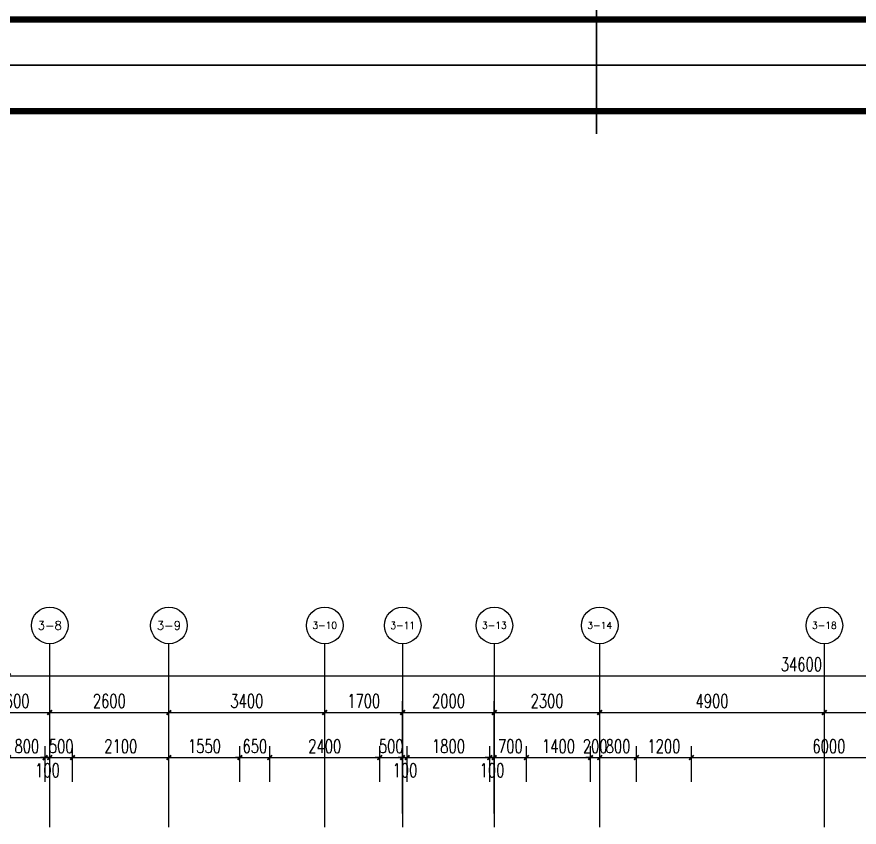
# Model space of a CAD drawing. Extents: x -59851 to 653804, y -249523 to 437614.
# Drawn here: x -30432 to -12054, y -87923 to -70249 of the extents above; entities that cross this region are included whole.
import ezdxf
from ezdxf.enums import TextEntityAlignment as Align

# ---------------------------------------------------------------- set-up
doc = ezdxf.new("R2010")
doc.units = 0
doc.header["$LTSCALE"] = 1000
doc.header["$MEASUREMENT"] = 0
for name, color, linetype in [('A-第三道尺寸线', 105, 'Continuous'), ('AXIS', 3, 'Continuous'), ('AXIS_TEXT', 7, 'Continuous'), ('LABEL_FIXBOX_PM', 7, 'Continuous'), ('LABEL_TXT_PM', 1, 'Continuous')]:
    doc.layers.add(name, color=color, linetype=linetype)
doc.styles.add('_TCH_AXIS', font='COMPLEX', dxfattribs={"bigfont": 'GBCBIG'})
doc.styles.add('_TCH_DIM_T3', font='SIMPLEX.shx', dxfattribs={"width": 0.705882, "bigfont": 'GBCBIG.shx'})
doc.styles.add('COMPLEX', font='COMPLEX')
doc.styles.add('LABEL_TXT_PM', font='pm_njadri_romans1.shx', dxfattribs={"width": 0.7, "bigfont": 'pm_njadri_hztxt.shx'})
doc.dimstyles.new('_TCH_ARCH&&100', dxfattribs={"dimtxt": 297.5, "dimasz": 100, "dimexe": 250, "dimexo": 300, "dimgap": 100, "dimtad": 1, "dimdec": 0, "dimzin": 0, "dimdsep": 46, "dimtxsty": '_TCH_DIM_T3', "dimblk": 'ARCHTICK', "dimcen": 0.09, "dimclrt": 7, "dimazin": 2, "dimtfac": 1, "dimtdec": 0, "dimtix": 1, "dimtmove": 2, "dimatfit": 3, "dimfxl": 0, "dimtolj": 1, "dimtzin": 0, "dimarcsym": 0})

# ---------------------------------------------------------------- blocks, each defined once
blk = doc.blocks.new('PMSheet_A1_20150113_5-3892016032414355901')
at = {"layer": 'LABEL_FIXBOX_PM'}
blk.add_lwpolyline([(0, 594), (841, 594), (841, 0), (0, 0)], close=True, dxfattribs=at)
at = {"layer": 'LABEL_FIXBOX_PM', "const_width": 0.35}
for points in [[(420.5, 594), (420.5, 579)], [(420.5, 15), (420.5, 0)]]:
    blk.add_lwpolyline(points, dxfattribs=at)
at = {"layer": 'LABEL_FIXBOX_PM', "const_width": 1.4}
blk.add_lwpolyline([(831, 584), (25, 584), (25, 10), (831, 10)], close=True, dxfattribs=at)
at = {"layer": 'LABEL_TXT_PM', "style": 'LABEL_TXT_PM'}
for tag, height, width, p in [('修改图应说明理由', 4.5, 0.7, (788.35, 468.8)), ('出图章签名', 4.5, 0.7, (759.46, 338.09)), ('建设单位_U01', 4.5, 0.7, (800.9, 212.14)), ('建设单位', 4.5, 0.7, (800.9, 210.2)), ('建设单位_D01', 4.5, 0.7, (800.9, 207.4)), ('项目名称_U01', 4.5, 0.7, (800.9, 200.42)), ('项目名称', 4.5, 0.7, (800.9, 198.19)), ('项目名称_D01', 4.5, 0.7, (800.9, 195.3)), ('设计编号', 4.5, 0.6, (780.76, 187.9)), ('分项号', 4.5, 0.6, (820.26, 188)), ('项目经理', 4.5, 0.7, (780.26, 172)), ('项目经理签名', 4.5, 0.7, (810.18, 172.26)), ('审定签名', 4.5, 0.7, (810.18, 164.16)), ('审定', 4.5, 0.7, (780.26, 163.9)), ('审核', 4.5, 0.7, (780.26, 156)), ('审核签名', 4.5, 0.7, (810.18, 156.26)), ('项目负责', 4.5, 0.7, (780.26, 148)), ('项目负责签名', 4.5, 0.7, (810.18, 148.26)), ('专业负责签名', 4.5, 0.7, (810.18, 140.26)), ('专业负责', 4.5, 0.7, (780.26, 140)), ('校对', 4.5, 0.7, (780.26, 131.9)), ('校对签名', 4.5, 0.7, (810.18, 132.16)), ('设计', 4.5, 0.7, (780.26, 124)), ('设计签名', 4.5, 0.7, (810.18, 124.26)), ('绘制', 4.5, 0.7, (780.26, 115.9)), ('绘制签名', 4.5, 0.7, (810.18, 116.16)), ('方案_01签名', 4.5, 0.7, (810.18, 96.16)), ('方案_01', 4.5, 0.7, (780.26, 95.9)), ('方案_02', 4.5, 0.7, (780.26, 87.9)), ('方案_02签名', 4.5, 0.7, (810.18, 88.16)), ('方案_03', 4.5, 0.7, (780.29, 79.9)), ('方案_03签名', 4.5, 0.7, (810.2, 80.16)), ('方案_04', 4.5, 0.7, (780.26, 71.9)), ('方案_04签名', 4.5, 0.7, (810.18, 72.16)), ('图名_U02', 4.5, 0.7, (790.5, 60.2)), ('图名_U01', 4.5, 0.7, (790.5, 54.2)), ('图名', 4.5, 0.7, (790.5, 47.96)), ('图名_D01', 4.5, 0.7, (790.5, 42.4)), ('图名_D02', 4.5, 0.7, (790.5, 37)), ('图号', 3.5, 0.7, (760.97, 20.95)), ('图档号', 3.5, 0.7, (781.1, 20.95)), ('日期', 3.5, 0.7, (801.07, 20.95)), ('版本号', 3.5, 0.7, (820.27, 20.95))]:
    blk.add_attdef(tag, text='', height=height, dxfattribs=dict(at, width=width)).set_placement(p, align=Align.CENTER)
blk = doc.blocks.new('_ArchTick')
at = {"color": 0, "linetype": 'ByBlock', "const_width": 0.4}
blk.add_lwpolyline([(-0.5, -0.5), (0.5, 0.5)], dxfattribs=at)
blk = doc.blocks.new('*D1841')
at = {"layer": 'A-第三道尺寸线', "color": 0, "lineweight": -2, "transparency": 16777216}
for p, q in [((-30614, -86933), (-30614, -86156)), ((-29814, -86933), (-29814, -86156)), ((-30614, -86406), (-29814, -86406))]:
    blk.add_line(p, q, dxfattribs=at)
at = {"layer": 'Defpoints', "color": 0, "transparency": 16777216}
for p in [(-29814, -86406), (-30614, -87233), (-29814, -87233)]:
    blk.add_point(p, dxfattribs=at)
at = {"layer": 'A-第三道尺寸线', "color": 0, "lineweight": -2, "transparency": 16777216, "xscale": 100, "yscale": 100, "zscale": 100, "rotation": 180}
blk.add_blockref('_ArchTick', (-30614, -86406), dxfattribs=at)
at = {"layer": 'A-第三道尺寸线', "color": 0, "lineweight": -2, "transparency": 16777216, "xscale": 100, "yscale": 100, "zscale": 100}
blk.add_blockref('_ArchTick', (-29814, -86406), dxfattribs=at)
at = {"layer": 'A-第三道尺寸线', "color": 7, "transparency": 16777216, "insert": (-30214, -86157), "char_height": 297.5, "attachment_point": 5, "style": '_TCH_DIM_T3'}
blk.add_mtext('\\A1;800', dxfattribs=at)
blk = doc.blocks.new('*D1842')
at = {"layer": 'A-第三道尺寸线', "color": 0, "lineweight": -2, "transparency": 16777216}
for p, q in [((-29814, -86933), (-29814, -86156)), ((-29714, -86933), (-29714, -86156)), ((-29814, -86406), (-29914, -86406)), ((-29814, -86406), (-29714, -86406)), ((-29714, -86406), (-29614, -86406))]:
    blk.add_line(p, q, dxfattribs=at)
at = {"layer": 'Defpoints', "color": 0, "transparency": 16777216}
for p in [(-29714, -86406), (-29814, -87233), (-29714, -87233)]:
    blk.add_point(p, dxfattribs=at)
at = {"layer": 'A-第三道尺寸线', "color": 0, "lineweight": -2, "transparency": 16777216, "xscale": 100, "yscale": 100, "zscale": 100}
blk.add_blockref('_ArchTick', (-29814, -86406), dxfattribs=at)
at = {"layer": 'A-第三道尺寸线', "color": 0, "lineweight": -2, "transparency": 16777216, "xscale": 100, "yscale": 100, "zscale": 100, "rotation": 180}
blk.add_blockref('_ArchTick', (-29714, -86406), dxfattribs=at)
at = {"layer": 'A-第三道尺寸线', "color": 7, "transparency": 16777216, "insert": (-29764, -86681), "char_height": 297.5, "attachment_point": 5, "style": '_TCH_DIM_T3'}
blk.add_mtext('\\A1;100', dxfattribs=at)
blk = doc.blocks.new('*D1843')
at = {"layer": 'A-第三道尺寸线', "color": 0, "lineweight": -2, "transparency": 16777216}
for p, q in [((-29714, -86933), (-29714, -86156)), ((-29214, -86933), (-29214, -86156)), ((-29714, -86406), (-29814, -86406)), ((-29714, -86406), (-29214, -86406)), ((-29214, -86406), (-29114, -86406))]:
    blk.add_line(p, q, dxfattribs=at)
at = {"layer": 'Defpoints', "color": 0, "transparency": 16777216}
for p in [(-29214, -86406), (-29714, -87233), (-29214, -87233)]:
    blk.add_point(p, dxfattribs=at)
at = {"layer": 'A-第三道尺寸线', "color": 0, "lineweight": -2, "transparency": 16777216, "xscale": 100, "yscale": 100, "zscale": 100}
blk.add_blockref('_ArchTick', (-29714, -86406), dxfattribs=at)
at = {"layer": 'A-第三道尺寸线', "color": 0, "lineweight": -2, "transparency": 16777216, "xscale": 100, "yscale": 100, "zscale": 100, "rotation": 180}
blk.add_blockref('_ArchTick', (-29214, -86406), dxfattribs=at)
at = {"layer": 'A-第三道尺寸线', "color": 7, "transparency": 16777216, "insert": (-29464, -86157), "char_height": 297.5, "attachment_point": 5, "style": '_TCH_DIM_T3'}
blk.add_mtext('\\A1;500', dxfattribs=at)
blk = doc.blocks.new('*D1844')
at = {"layer": 'A-第三道尺寸线', "color": 0, "lineweight": -2, "transparency": 16777216}
for p, q in [((-29214, -86933), (-29214, -86156)), ((-27114, -86933), (-27114, -86156)), ((-29214, -86406), (-27114, -86406))]:
    blk.add_line(p, q, dxfattribs=at)
at = {"layer": 'Defpoints', "color": 0, "transparency": 16777216}
for p in [(-27114, -86406), (-29214, -87233), (-27114, -87233)]:
    blk.add_point(p, dxfattribs=at)
at = {"layer": 'A-第三道尺寸线', "color": 0, "lineweight": -2, "transparency": 16777216, "xscale": 100, "yscale": 100, "zscale": 100, "rotation": 180}
blk.add_blockref('_ArchTick', (-29214, -86406), dxfattribs=at)
at = {"layer": 'A-第三道尺寸线', "color": 0, "lineweight": -2, "transparency": 16777216, "xscale": 100, "yscale": 100, "zscale": 100}
blk.add_blockref('_ArchTick', (-27114, -86406), dxfattribs=at)
at = {"layer": 'A-第三道尺寸线', "color": 7, "transparency": 16777216, "insert": (-28164, -86157), "char_height": 297.5, "attachment_point": 5, "style": '_TCH_DIM_T3'}
blk.add_mtext('\\A1;2100', dxfattribs=at)
blk = doc.blocks.new('*D1845')
at = {"layer": 'A-第三道尺寸线', "color": 0, "lineweight": -2, "transparency": 16777216}
for p, q in [((-27114, -86933), (-27114, -86156)), ((-25564, -86933), (-25564, -86156)), ((-27114, -86406), (-25564, -86406))]:
    blk.add_line(p, q, dxfattribs=at)
at = {"layer": 'Defpoints', "color": 0, "transparency": 16777216}
for p in [(-25564, -86406), (-27114, -87233), (-25564, -87233)]:
    blk.add_point(p, dxfattribs=at)
at = {"layer": 'A-第三道尺寸线', "color": 0, "lineweight": -2, "transparency": 16777216, "xscale": 100, "yscale": 100, "zscale": 100, "rotation": 180}
blk.add_blockref('_ArchTick', (-27114, -86406), dxfattribs=at)
at = {"layer": 'A-第三道尺寸线', "color": 0, "lineweight": -2, "transparency": 16777216, "xscale": 100, "yscale": 100, "zscale": 100}
blk.add_blockref('_ArchTick', (-25564, -86406), dxfattribs=at)
at = {"layer": 'A-第三道尺寸线', "color": 7, "transparency": 16777216, "insert": (-26339, -86157), "char_height": 297.5, "attachment_point": 5, "style": '_TCH_DIM_T3'}
blk.add_mtext('\\A1;1550', dxfattribs=at)
blk = doc.blocks.new('*D1846')
at = {"layer": 'A-第三道尺寸线', "color": 0, "lineweight": -2, "transparency": 16777216}
for p, q in [((-25564, -86933), (-25564, -86156)), ((-24914, -86933), (-24914, -86156)), ((-25564, -86406), (-25664, -86406)), ((-25564, -86406), (-24914, -86406)), ((-24914, -86406), (-24814, -86406))]:
    blk.add_line(p, q, dxfattribs=at)
at = {"layer": 'Defpoints', "color": 0, "transparency": 16777216}
for p in [(-24914, -86406), (-25564, -87233), (-24914, -87233)]:
    blk.add_point(p, dxfattribs=at)
at = {"layer": 'A-第三道尺寸线', "color": 0, "lineweight": -2, "transparency": 16777216, "xscale": 100, "yscale": 100, "zscale": 100}
blk.add_blockref('_ArchTick', (-25564, -86406), dxfattribs=at)
at = {"layer": 'A-第三道尺寸线', "color": 0, "lineweight": -2, "transparency": 16777216, "xscale": 100, "yscale": 100, "zscale": 100, "rotation": 180}
blk.add_blockref('_ArchTick', (-24914, -86406), dxfattribs=at)
at = {"layer": 'A-第三道尺寸线', "color": 7, "transparency": 16777216, "insert": (-25239, -86157), "char_height": 297.5, "attachment_point": 5, "style": '_TCH_DIM_T3'}
blk.add_mtext('\\A1;650', dxfattribs=at)
blk = doc.blocks.new('*D1847')
at = {"layer": 'A-第三道尺寸线', "color": 0, "lineweight": -2, "transparency": 16777216}
for p, q in [((-24914, -86933), (-24914, -86156)), ((-22514, -86933), (-22514, -86156)), ((-24914, -86406), (-22514, -86406))]:
    blk.add_line(p, q, dxfattribs=at)
at = {"layer": 'Defpoints', "color": 0, "transparency": 16777216}
for p in [(-22514, -86406), (-24914, -87233), (-22514, -87233)]:
    blk.add_point(p, dxfattribs=at)
at = {"layer": 'A-第三道尺寸线', "color": 0, "lineweight": -2, "transparency": 16777216, "xscale": 100, "yscale": 100, "zscale": 100, "rotation": 180}
blk.add_blockref('_ArchTick', (-24914, -86406), dxfattribs=at)
at = {"layer": 'A-第三道尺寸线', "color": 0, "lineweight": -2, "transparency": 16777216, "xscale": 100, "yscale": 100, "zscale": 100}
blk.add_blockref('_ArchTick', (-22514, -86406), dxfattribs=at)
at = {"layer": 'A-第三道尺寸线', "color": 7, "transparency": 16777216, "insert": (-23714, -86157), "char_height": 297.5, "attachment_point": 5, "style": '_TCH_DIM_T3'}
blk.add_mtext('\\A1;2400', dxfattribs=at)
blk = doc.blocks.new('*D1848')
at = {"layer": 'A-第三道尺寸线', "color": 0, "lineweight": -2, "transparency": 16777216}
for p, q in [((-22514, -86933), (-22514, -86156)), ((-22014, -86933), (-22014, -86156)), ((-22514, -86406), (-22614, -86406)), ((-22514, -86406), (-22014, -86406)), ((-22014, -86406), (-21914, -86406))]:
    blk.add_line(p, q, dxfattribs=at)
at = {"layer": 'Defpoints', "color": 0, "transparency": 16777216}
for p in [(-22014, -86406), (-22514, -87233), (-22014, -87233)]:
    blk.add_point(p, dxfattribs=at)
at = {"layer": 'A-第三道尺寸线', "color": 0, "lineweight": -2, "transparency": 16777216, "xscale": 100, "yscale": 100, "zscale": 100}
blk.add_blockref('_ArchTick', (-22514, -86406), dxfattribs=at)
at = {"layer": 'A-第三道尺寸线', "color": 0, "lineweight": -2, "transparency": 16777216, "xscale": 100, "yscale": 100, "zscale": 100, "rotation": 180}
blk.add_blockref('_ArchTick', (-22014, -86406), dxfattribs=at)
at = {"layer": 'A-第三道尺寸线', "color": 7, "transparency": 16777216, "insert": (-22264, -86157), "char_height": 297.5, "attachment_point": 5, "style": '_TCH_DIM_T3'}
blk.add_mtext('\\A1;500', dxfattribs=at)
blk = doc.blocks.new('*D1849')
at = {"layer": 'A-第三道尺寸线', "color": 0, "lineweight": -2, "transparency": 16777216}
for p, q in [((-22014, -86933), (-22014, -86156)), ((-21914, -86933), (-21914, -86156)), ((-22014, -86406), (-22114, -86406)), ((-22014, -86406), (-21914, -86406)), ((-21914, -86406), (-21814, -86406))]:
    blk.add_line(p, q, dxfattribs=at)
at = {"layer": 'Defpoints', "color": 0, "transparency": 16777216}
for p in [(-21914, -86406), (-22014, -87233), (-21914, -87233)]:
    blk.add_point(p, dxfattribs=at)
at = {"layer": 'A-第三道尺寸线', "color": 0, "lineweight": -2, "transparency": 16777216, "xscale": 100, "yscale": 100, "zscale": 100}
blk.add_blockref('_ArchTick', (-22014, -86406), dxfattribs=at)
at = {"layer": 'A-第三道尺寸线', "color": 0, "lineweight": -2, "transparency": 16777216, "xscale": 100, "yscale": 100, "zscale": 100, "rotation": 180}
blk.add_blockref('_ArchTick', (-21914, -86406), dxfattribs=at)
at = {"layer": 'A-第三道尺寸线', "color": 7, "transparency": 16777216, "insert": (-21964, -86681), "char_height": 297.5, "attachment_point": 5, "style": '_TCH_DIM_T3'}
blk.add_mtext('\\A1;100', dxfattribs=at)
blk = doc.blocks.new('*D1850')
at = {"layer": 'A-第三道尺寸线', "color": 0, "lineweight": -2, "transparency": 16777216}
for p, q in [((-21914, -86933), (-21914, -86156)), ((-20114, -86933), (-20114, -86156)), ((-21914, -86406), (-20114, -86406))]:
    blk.add_line(p, q, dxfattribs=at)
at = {"layer": 'Defpoints', "color": 0, "transparency": 16777216}
for p in [(-20114, -86406), (-21914, -87233), (-20114, -87233)]:
    blk.add_point(p, dxfattribs=at)
at = {"layer": 'A-第三道尺寸线', "color": 0, "lineweight": -2, "transparency": 16777216, "xscale": 100, "yscale": 100, "zscale": 100, "rotation": 180}
blk.add_blockref('_ArchTick', (-21914, -86406), dxfattribs=at)
at = {"layer": 'A-第三道尺寸线', "color": 0, "lineweight": -2, "transparency": 16777216, "xscale": 100, "yscale": 100, "zscale": 100}
blk.add_blockref('_ArchTick', (-20114, -86406), dxfattribs=at)
at = {"layer": 'A-第三道尺寸线', "color": 7, "transparency": 16777216, "insert": (-21014, -86157), "char_height": 297.5, "attachment_point": 5, "style": '_TCH_DIM_T3'}
blk.add_mtext('\\A1;1800', dxfattribs=at)
blk = doc.blocks.new('*D1851')
at = {"layer": 'A-第三道尺寸线', "color": 0, "lineweight": -2, "transparency": 16777216}
for p, q in [((-20114, -86933), (-20114, -86156)), ((-20014, -86933), (-20014, -86156)), ((-20114, -86406), (-20214, -86406)), ((-20114, -86406), (-20014, -86406)), ((-20014, -86406), (-19914, -86406))]:
    blk.add_line(p, q, dxfattribs=at)
at = {"layer": 'Defpoints', "color": 0, "transparency": 16777216}
for p in [(-20014, -86406), (-20114, -87233), (-20014, -87233)]:
    blk.add_point(p, dxfattribs=at)
at = {"layer": 'A-第三道尺寸线', "color": 0, "lineweight": -2, "transparency": 16777216, "xscale": 100, "yscale": 100, "zscale": 100}
blk.add_blockref('_ArchTick', (-20114, -86406), dxfattribs=at)
at = {"layer": 'A-第三道尺寸线', "color": 0, "lineweight": -2, "transparency": 16777216, "xscale": 100, "yscale": 100, "zscale": 100, "rotation": 180}
blk.add_blockref('_ArchTick', (-20014, -86406), dxfattribs=at)
at = {"layer": 'A-第三道尺寸线', "color": 7, "transparency": 16777216, "insert": (-20064, -86681), "char_height": 297.5, "attachment_point": 5, "style": '_TCH_DIM_T3'}
blk.add_mtext('\\A1;100', dxfattribs=at)
blk = doc.blocks.new('*D1852')
at = {"layer": 'A-第三道尺寸线', "color": 0, "lineweight": -2, "transparency": 16777216}
for p, q in [((-20014, -86933), (-20014, -86156)), ((-19314, -86933), (-19314, -86156)), ((-20014, -86406), (-20114, -86406)), ((-20014, -86406), (-19314, -86406)), ((-19314, -86406), (-19214, -86406))]:
    blk.add_line(p, q, dxfattribs=at)
at = {"layer": 'Defpoints', "color": 0, "transparency": 16777216}
for p in [(-19314, -86406), (-20014, -87233), (-19314, -87233)]:
    blk.add_point(p, dxfattribs=at)
at = {"layer": 'A-第三道尺寸线', "color": 0, "lineweight": -2, "transparency": 16777216, "xscale": 100, "yscale": 100, "zscale": 100}
blk.add_blockref('_ArchTick', (-20014, -86406), dxfattribs=at)
at = {"layer": 'A-第三道尺寸线', "color": 0, "lineweight": -2, "transparency": 16777216, "xscale": 100, "yscale": 100, "zscale": 100, "rotation": 180}
blk.add_blockref('_ArchTick', (-19314, -86406), dxfattribs=at)
at = {"layer": 'A-第三道尺寸线', "color": 7, "transparency": 16777216, "insert": (-19664, -86157), "char_height": 297.5, "attachment_point": 5, "style": '_TCH_DIM_T3'}
blk.add_mtext('\\A1;700', dxfattribs=at)
blk = doc.blocks.new('*D1853')
at = {"layer": 'A-第三道尺寸线', "color": 0, "lineweight": -2, "transparency": 16777216}
for p, q in [((-19314, -86933), (-19314, -86156)), ((-17914, -86933), (-17914, -86156)), ((-19314, -86406), (-17914, -86406))]:
    blk.add_line(p, q, dxfattribs=at)
at = {"layer": 'Defpoints', "color": 0, "transparency": 16777216}
for p in [(-17914, -86406), (-19314, -87233), (-17914, -87233)]:
    blk.add_point(p, dxfattribs=at)
at = {"layer": 'A-第三道尺寸线', "color": 0, "lineweight": -2, "transparency": 16777216, "xscale": 100, "yscale": 100, "zscale": 100, "rotation": 180}
blk.add_blockref('_ArchTick', (-19314, -86406), dxfattribs=at)
at = {"layer": 'A-第三道尺寸线', "color": 0, "lineweight": -2, "transparency": 16777216, "xscale": 100, "yscale": 100, "zscale": 100}
blk.add_blockref('_ArchTick', (-17914, -86406), dxfattribs=at)
at = {"layer": 'A-第三道尺寸线', "color": 7, "transparency": 16777216, "insert": (-18614, -86157), "char_height": 297.5, "attachment_point": 5, "style": '_TCH_DIM_T3'}
blk.add_mtext('\\A1;1400', dxfattribs=at)
blk = doc.blocks.new('*D1854')
at = {"layer": 'A-第三道尺寸线', "color": 0, "lineweight": -2, "transparency": 16777216}
for p, q in [((-17914, -86933), (-17914, -86156)), ((-17714, -86933), (-17714, -86156)), ((-17914, -86406), (-18014, -86406)), ((-17914, -86406), (-17714, -86406)), ((-17714, -86406), (-17614, -86406))]:
    blk.add_line(p, q, dxfattribs=at)
at = {"layer": 'Defpoints', "color": 0, "transparency": 16777216}
for p in [(-17714, -86406), (-17914, -87233), (-17714, -87233)]:
    blk.add_point(p, dxfattribs=at)
at = {"layer": 'A-第三道尺寸线', "color": 0, "lineweight": -2, "transparency": 16777216, "xscale": 100, "yscale": 100, "zscale": 100}
blk.add_blockref('_ArchTick', (-17914, -86406), dxfattribs=at)
at = {"layer": 'A-第三道尺寸线', "color": 0, "lineweight": -2, "transparency": 16777216, "xscale": 100, "yscale": 100, "zscale": 100, "rotation": 180}
blk.add_blockref('_ArchTick', (-17714, -86406), dxfattribs=at)
at = {"layer": 'A-第三道尺寸线', "color": 7, "transparency": 16777216, "insert": (-17814, -86157), "char_height": 297.5, "attachment_point": 5, "style": '_TCH_DIM_T3'}
blk.add_mtext('\\A1;200', dxfattribs=at)
blk = doc.blocks.new('*D1855')
at = {"layer": 'A-第三道尺寸线', "color": 0, "lineweight": -2, "transparency": 16777216}
for p, q in [((-17714, -86933), (-17714, -86156)), ((-16914, -86933), (-16914, -86156)), ((-17714, -86406), (-16914, -86406))]:
    blk.add_line(p, q, dxfattribs=at)
at = {"layer": 'Defpoints', "color": 0, "transparency": 16777216}
for p in [(-16914, -86406), (-17714, -87233), (-16914, -87233)]:
    blk.add_point(p, dxfattribs=at)
at = {"layer": 'A-第三道尺寸线', "color": 0, "lineweight": -2, "transparency": 16777216, "xscale": 100, "yscale": 100, "zscale": 100, "rotation": 180}
blk.add_blockref('_ArchTick', (-17714, -86406), dxfattribs=at)
at = {"layer": 'A-第三道尺寸线', "color": 0, "lineweight": -2, "transparency": 16777216, "xscale": 100, "yscale": 100, "zscale": 100}
blk.add_blockref('_ArchTick', (-16914, -86406), dxfattribs=at)
at = {"layer": 'A-第三道尺寸线', "color": 7, "transparency": 16777216, "insert": (-17314, -86157), "char_height": 297.5, "attachment_point": 5, "style": '_TCH_DIM_T3'}
blk.add_mtext('\\A1;800', dxfattribs=at)
blk = doc.blocks.new('*D1856')
at = {"layer": 'A-第三道尺寸线', "color": 0, "lineweight": -2, "transparency": 16777216}
for p, q in [((-16914, -86933), (-16914, -86156)), ((-15714, -86933), (-15714, -86156)), ((-16914, -86406), (-15714, -86406))]:
    blk.add_line(p, q, dxfattribs=at)
at = {"layer": 'Defpoints', "color": 0, "transparency": 16777216}
for p in [(-15714, -86406), (-16914, -87233), (-15714, -87233)]:
    blk.add_point(p, dxfattribs=at)
at = {"layer": 'A-第三道尺寸线', "color": 0, "lineweight": -2, "transparency": 16777216, "xscale": 100, "yscale": 100, "zscale": 100, "rotation": 180}
blk.add_blockref('_ArchTick', (-16914, -86406), dxfattribs=at)
at = {"layer": 'A-第三道尺寸线', "color": 0, "lineweight": -2, "transparency": 16777216, "xscale": 100, "yscale": 100, "zscale": 100}
blk.add_blockref('_ArchTick', (-15714, -86406), dxfattribs=at)
at = {"layer": 'A-第三道尺寸线', "color": 7, "transparency": 16777216, "insert": (-16314, -86157), "char_height": 297.5, "attachment_point": 5, "style": '_TCH_DIM_T3'}
blk.add_mtext('\\A1;1200', dxfattribs=at)
blk = doc.blocks.new('*D1857')
at = {"layer": 'A-第三道尺寸线', "color": 0, "lineweight": -2, "transparency": 16777216}
for p, q in [((-15714, -86933), (-15714, -86156)), ((-9714, -86933), (-9714, -86156)), ((-15714, -86406), (-9714, -86406))]:
    blk.add_line(p, q, dxfattribs=at)
at = {"layer": 'Defpoints', "color": 0, "transparency": 16777216}
for p in [(-9714, -86406), (-15714, -87233), (-9714, -87233)]:
    blk.add_point(p, dxfattribs=at)
at = {"layer": 'A-第三道尺寸线', "color": 0, "lineweight": -2, "transparency": 16777216, "xscale": 100, "yscale": 100, "zscale": 100, "rotation": 180}
blk.add_blockref('_ArchTick', (-15714, -86406), dxfattribs=at)
at = {"layer": 'A-第三道尺寸线', "color": 0, "lineweight": -2, "transparency": 16777216, "xscale": 100, "yscale": 100, "zscale": 100}
blk.add_blockref('_ArchTick', (-9714, -86406), dxfattribs=at)
at = {"layer": 'A-第三道尺寸线', "color": 7, "transparency": 16777216, "insert": (-12714, -86157), "char_height": 297.5, "attachment_point": 5, "style": '_TCH_DIM_T3'}
blk.add_mtext('\\A1;6000', dxfattribs=at)
blk = doc.blocks.new('*D3151')
at = {"layer": 'AXIS', "color": 0, "lineweight": -2, "transparency": 16777216}
for p, q in [((-31314, -87623), (-31314, -85173)), ((-29714, -87623), (-29714, -85173)), ((-31314, -85423), (-29714, -85423))]:
    blk.add_line(p, q, dxfattribs=at)
at = {"layer": 'Defpoints', "color": 0, "transparency": 16777216}
for p in [(-29714, -85423), (-31314, -87923), (-29714, -87923)]:
    blk.add_point(p, dxfattribs=at)
at = {"layer": 'AXIS', "color": 0, "lineweight": -2, "transparency": 16777216, "xscale": 100, "yscale": 100, "zscale": 100, "rotation": 180}
blk.add_blockref('_ArchTick', (-31314, -85423), dxfattribs=at)
at = {"layer": 'AXIS', "color": 0, "lineweight": -2, "transparency": 16777216, "xscale": 100, "yscale": 100, "zscale": 100}
blk.add_blockref('_ArchTick', (-29714, -85423), dxfattribs=at)
at = {"layer": 'AXIS', "color": 7, "transparency": 16777216, "insert": (-30514, -85174), "char_height": 297.5, "attachment_point": 5, "style": '_TCH_DIM_T3'}
blk.add_mtext('\\A1;1600', dxfattribs=at)
blk = doc.blocks.new('*D3152')
at = {"layer": 'AXIS', "color": 0, "lineweight": -2, "transparency": 16777216}
for p, q in [((-29714, -87623), (-29714, -85173)), ((-27114, -87623), (-27114, -85173)), ((-29714, -85423), (-27114, -85423))]:
    blk.add_line(p, q, dxfattribs=at)
at = {"layer": 'Defpoints', "color": 0, "transparency": 16777216}
for p in [(-27114, -85423), (-29714, -87923), (-27114, -87923)]:
    blk.add_point(p, dxfattribs=at)
at = {"layer": 'AXIS', "color": 0, "lineweight": -2, "transparency": 16777216, "xscale": 100, "yscale": 100, "zscale": 100, "rotation": 180}
blk.add_blockref('_ArchTick', (-29714, -85423), dxfattribs=at)
at = {"layer": 'AXIS', "color": 0, "lineweight": -2, "transparency": 16777216, "xscale": 100, "yscale": 100, "zscale": 100}
blk.add_blockref('_ArchTick', (-27114, -85423), dxfattribs=at)
at = {"layer": 'AXIS', "color": 7, "transparency": 16777216, "insert": (-28414, -85174), "char_height": 297.5, "attachment_point": 5, "style": '_TCH_DIM_T3'}
blk.add_mtext('\\A1;2600', dxfattribs=at)
blk = doc.blocks.new('*D3153')
at = {"layer": 'AXIS', "color": 0, "lineweight": -2, "transparency": 16777216}
for p, q in [((-27114, -87623), (-27114, -85173)), ((-23714, -87623), (-23714, -85173)), ((-27114, -85423), (-23714, -85423))]:
    blk.add_line(p, q, dxfattribs=at)
at = {"layer": 'Defpoints', "color": 0, "transparency": 16777216}
for p in [(-23714, -85423), (-27114, -87923), (-23714, -87923)]:
    blk.add_point(p, dxfattribs=at)
at = {"layer": 'AXIS', "color": 0, "lineweight": -2, "transparency": 16777216, "xscale": 100, "yscale": 100, "zscale": 100, "rotation": 180}
blk.add_blockref('_ArchTick', (-27114, -85423), dxfattribs=at)
at = {"layer": 'AXIS', "color": 0, "lineweight": -2, "transparency": 16777216, "xscale": 100, "yscale": 100, "zscale": 100}
blk.add_blockref('_ArchTick', (-23714, -85423), dxfattribs=at)
at = {"layer": 'AXIS', "color": 7, "transparency": 16777216, "insert": (-25414, -85174), "char_height": 297.5, "attachment_point": 5, "style": '_TCH_DIM_T3'}
blk.add_mtext('\\A1;3400', dxfattribs=at)
blk = doc.blocks.new('*D3154')
at = {"layer": 'AXIS', "color": 0, "lineweight": -2, "transparency": 16777216}
for p, q in [((-23714, -87623), (-23714, -85173)), ((-22014, -87623), (-22014, -85173)), ((-23714, -85423), (-22014, -85423))]:
    blk.add_line(p, q, dxfattribs=at)
at = {"layer": 'Defpoints', "color": 0, "transparency": 16777216}
for p in [(-22014, -85423), (-23714, -87923), (-22014, -87923)]:
    blk.add_point(p, dxfattribs=at)
at = {"layer": 'AXIS', "color": 0, "lineweight": -2, "transparency": 16777216, "xscale": 100, "yscale": 100, "zscale": 100, "rotation": 180}
blk.add_blockref('_ArchTick', (-23714, -85423), dxfattribs=at)
at = {"layer": 'AXIS', "color": 0, "lineweight": -2, "transparency": 16777216, "xscale": 100, "yscale": 100, "zscale": 100}
blk.add_blockref('_ArchTick', (-22014, -85423), dxfattribs=at)
at = {"layer": 'AXIS', "color": 7, "transparency": 16777216, "insert": (-22864, -85174), "char_height": 297.5, "attachment_point": 5, "style": '_TCH_DIM_T3'}
blk.add_mtext('\\A1;1700', dxfattribs=at)
blk = doc.blocks.new('*D3155')
at = {"layer": 'AXIS', "color": 0, "lineweight": -2, "transparency": 16777216}
for p, q in [((-22014, -87623), (-22014, -85173)), ((-20014, -87623), (-20014, -85173)), ((-22014, -85423), (-20014, -85423))]:
    blk.add_line(p, q, dxfattribs=at)
at = {"layer": 'Defpoints', "color": 0, "transparency": 16777216}
for p in [(-20014, -85423), (-22014, -87923), (-20014, -87923)]:
    blk.add_point(p, dxfattribs=at)
at = {"layer": 'AXIS', "color": 0, "lineweight": -2, "transparency": 16777216, "xscale": 100, "yscale": 100, "zscale": 100, "rotation": 180}
blk.add_blockref('_ArchTick', (-22014, -85423), dxfattribs=at)
at = {"layer": 'AXIS', "color": 0, "lineweight": -2, "transparency": 16777216, "xscale": 100, "yscale": 100, "zscale": 100}
blk.add_blockref('_ArchTick', (-20014, -85423), dxfattribs=at)
at = {"layer": 'AXIS', "color": 7, "transparency": 16777216, "insert": (-21014, -85174), "char_height": 297.5, "attachment_point": 5, "style": '_TCH_DIM_T3'}
blk.add_mtext('\\A1;2000', dxfattribs=at)
blk = doc.blocks.new('*D3156')
at = {"layer": 'AXIS', "color": 0, "lineweight": -2, "transparency": 16777216}
for p, q in [((-20014, -87623), (-20014, -85173)), ((-17714, -87623), (-17714, -85173)), ((-20014, -85423), (-17714, -85423))]:
    blk.add_line(p, q, dxfattribs=at)
at = {"layer": 'Defpoints', "color": 0, "transparency": 16777216}
for p in [(-17714, -85423), (-20014, -87923), (-17714, -87923)]:
    blk.add_point(p, dxfattribs=at)
at = {"layer": 'AXIS', "color": 0, "lineweight": -2, "transparency": 16777216, "xscale": 100, "yscale": 100, "zscale": 100, "rotation": 180}
blk.add_blockref('_ArchTick', (-20014, -85423), dxfattribs=at)
at = {"layer": 'AXIS', "color": 0, "lineweight": -2, "transparency": 16777216, "xscale": 100, "yscale": 100, "zscale": 100}
blk.add_blockref('_ArchTick', (-17714, -85423), dxfattribs=at)
at = {"layer": 'AXIS', "color": 7, "transparency": 16777216, "insert": (-18864, -85174), "char_height": 297.5, "attachment_point": 5, "style": '_TCH_DIM_T3'}
blk.add_mtext('\\A1;2300', dxfattribs=at)
blk = doc.blocks.new('*D3157')
at = {"layer": 'AXIS', "color": 0, "lineweight": -2, "transparency": 16777216}
for p, q in [((-17714, -87623), (-17714, -85173)), ((-12814, -87623), (-12814, -85173)), ((-17714, -85423), (-12814, -85423))]:
    blk.add_line(p, q, dxfattribs=at)
at = {"layer": 'Defpoints', "color": 0, "transparency": 16777216}
for p in [(-12814, -85423), (-17714, -87923), (-12814, -87923)]:
    blk.add_point(p, dxfattribs=at)
at = {"layer": 'AXIS', "color": 0, "lineweight": -2, "transparency": 16777216, "xscale": 100, "yscale": 100, "zscale": 100, "rotation": 180}
blk.add_blockref('_ArchTick', (-17714, -85423), dxfattribs=at)
at = {"layer": 'AXIS', "color": 0, "lineweight": -2, "transparency": 16777216, "xscale": 100, "yscale": 100, "zscale": 100}
blk.add_blockref('_ArchTick', (-12814, -85423), dxfattribs=at)
at = {"layer": 'AXIS', "color": 7, "transparency": 16777216, "insert": (-15264, -85174), "char_height": 297.5, "attachment_point": 5, "style": '_TCH_DIM_T3'}
blk.add_mtext('\\A1;4900', dxfattribs=at)
blk = doc.blocks.new('*D3158')
at = {"layer": 'AXIS', "color": 0, "lineweight": -2, "transparency": 16777216}
for p, q in [((-12814, -87623), (-12814, -85173)), ((-8414, -87623), (-8414, -85173)), ((-12814, -85423), (-8414, -85423))]:
    blk.add_line(p, q, dxfattribs=at)
at = {"layer": 'Defpoints', "color": 0, "transparency": 16777216}
for p in [(-8414, -85423), (-12814, -87923), (-8414, -87923)]:
    blk.add_point(p, dxfattribs=at)
at = {"layer": 'AXIS', "color": 0, "lineweight": -2, "transparency": 16777216, "xscale": 100, "yscale": 100, "zscale": 100, "rotation": 180}
blk.add_blockref('_ArchTick', (-12814, -85423), dxfattribs=at)
at = {"layer": 'AXIS', "color": 0, "lineweight": -2, "transparency": 16777216, "xscale": 100, "yscale": 100, "zscale": 100}
blk.add_blockref('_ArchTick', (-8414, -85423), dxfattribs=at)
at = {"layer": 'AXIS', "color": 7, "transparency": 16777216, "insert": (-10614, -85174), "char_height": 297.5, "attachment_point": 5, "style": '_TCH_DIM_T3'}
blk.add_mtext('\\A1;4400', dxfattribs=at)
blk = doc.blocks.new('*D3164')
at = {"layer": 'AXIS', "color": 0, "lineweight": -2, "transparency": 16777216}
for p, q in [((-30614, -85856), (-30614, -84373)), ((3986, -85856), (3986, -84373)), ((-30614, -84623), (3986, -84623))]:
    blk.add_line(p, q, dxfattribs=at)
at = {"layer": 'Defpoints', "color": 0, "transparency": 16777216}
for p in [(3986, -84623), (-30614, -86156), (3986, -86156)]:
    blk.add_point(p, dxfattribs=at)
at = {"layer": 'AXIS', "color": 0, "lineweight": -2, "transparency": 16777216, "xscale": 100, "yscale": 100, "zscale": 100, "rotation": 180}
blk.add_blockref('_ArchTick', (-30614, -84623), dxfattribs=at)
at = {"layer": 'AXIS', "color": 0, "lineweight": -2, "transparency": 16777216, "xscale": 100, "yscale": 100, "zscale": 100}
blk.add_blockref('_ArchTick', (3986, -84623), dxfattribs=at)
at = {"layer": 'AXIS', "color": 7, "transparency": 16777216, "insert": (-13314, -84374), "char_height": 297.5, "attachment_point": 5, "style": '_TCH_DIM_T3'}
blk.add_mtext('\\A1;34600', dxfattribs=at)
blk = doc.blocks.new('_AXISO')
blk.add_circle((0, 0), 0.5)
at = {"layer": 'AXIS_TEXT', "style": 'COMPLEX', "width": 1.041667}
blk.add_attdef('A', text='', height=0.56, dxfattribs=at).set_placement((-0.25, -0.28), (0.25, -0.28), align=Align.FIT)

msp = doc.modelspace()

# ---------------------------------------------------------------- linework, layer by layer
at = {"layer": 'AXIS'}
for p, q in [((-29713.7, -87923.1), (-29713.7, -83923.1)), ((-27113.7, -87923.1), (-27113.7, -83923.1)), ((-23713.7, -87923.1), (-23713.7, -83923.1)), ((-22013.7, -87923.1), (-22013.7, -83923.1)), ((-20013.7, -87923.1), (-20013.7, -83923.1)), ((-17713.7, -87923.1), (-17713.7, -83923.1)), ((-12813.7, -87923.1), (-12813.7, -83923.1))]:
    msp.add_line(p, q, dxfattribs=at)

# ---------------------------------------------------------------- block references
at = {"xscale": 100, "yscale": 100, "zscale": 100}
for p in [(-59833.4, -71305.4), (-59833.4, -130705.4)]:
    msp.add_blockref('PMSheet_A1_20150113_5-3892016032414355901', p, dxfattribs=at)
at = {"layer": 'AXIS'}
ref = msp.add_blockref('_AXISO', (-29713.7, -83523.1), dxfattribs=dict(at, xscale=800, yscale=800, zscale=800))
ref.add_attrib('A', '3-8', dxfattribs={"layer": 'AXIS_TEXT', "height": 187.78, "style": '_TCH_AXIS'}).set_placement((-29977.5, -83617), (-29449.9, -83617), align=Align.FIT)
ref = msp.add_blockref('_AXISO', (-27113.7, -83523.1), dxfattribs=dict(at, xscale=800, yscale=800, zscale=800))
ref.add_attrib('A', '3-9', dxfattribs={"layer": 'AXIS_TEXT', "height": 187.78, "style": '_TCH_AXIS'}).set_placement((-27377.5, -83617), (-26849.9, -83617), align=Align.FIT)
ref = msp.add_blockref('_AXISO', (-23713.7, -83523.1), dxfattribs=dict(at, xscale=800, yscale=800, zscale=800))
ref.add_attrib('A', '3-10', dxfattribs={"layer": 'AXIS_TEXT', "height": 152.88, "style": '_TCH_AXIS'}).set_placement((-23983.1, -83599.6), (-23444.4, -83599.6), align=Align.FIT)
ref = msp.add_blockref('_AXISO', (-22013.7, -83523.1), dxfattribs=dict(at, xscale=800, yscale=800, zscale=800))
ref.add_attrib('A', '3-11', dxfattribs={"layer": 'AXIS_TEXT', "height": 163.05, "style": '_TCH_AXIS'}).set_placement((-22281.6, -83604.6), (-21745.8, -83604.6), align=Align.FIT)
ref = msp.add_blockref('_AXISO', (-20013.7, -83523.1), dxfattribs=dict(at, xscale=800, yscale=800, zscale=800))
ref.add_attrib('A', '3-13', dxfattribs={"layer": 'AXIS_TEXT', "height": 152.88, "style": '_TCH_AXIS'}).set_placement((-20283.1, -83599.6), (-19744.4, -83599.6), align=Align.FIT)
ref = msp.add_blockref('_AXISO', (-17713.7, -83523.1), dxfattribs=dict(at, xscale=800, yscale=800, zscale=800))
ref.add_attrib('A', '3-14', dxfattribs={"layer": 'AXIS_TEXT', "height": 149.15, "style": '_TCH_AXIS'}).set_placement((-17983.6, -83597.7), (-17443.8, -83597.7), align=Align.FIT)
ref = msp.add_blockref('_AXISO', (-12813.7, -83523.1), dxfattribs=dict(at, xscale=800, yscale=800, zscale=800))
ref.add_attrib('A', '3-18', dxfattribs={"layer": 'AXIS_TEXT', "height": 152.88, "style": '_TCH_AXIS'}).set_placement((-13083.1, -83599.6), (-12544.4, -83599.6), align=Align.FIT)

# ---------------------------------------------------------------- dimensions: what is measured, and where the dimension line sits
at = {"layer": 'A-第三道尺寸线'}
for p1, p2, picture, middle in [((-30613.7, -87233.1), (-29813.7, -87233.1), '*D1841', (-30213.7, -86157.2)), ((-29713.7, -87233.1), (-29213.7, -87233.1), '*D1843', (-29463.7, -86157.2)), ((-29213.7, -87233.1), (-27113.7, -87233.1), '*D1844', (-28163.7, -86157.2)), ((-27113.7, -87233.1), (-25563.7, -87233.1), '*D1845', (-26338.7, -86157.2)), ((-25563.7, -87233.1), (-24913.7, -87233.1), '*D1846', (-25238.7, -86157.2)), ((-24913.7, -87233.1), (-22513.7, -87233.1), '*D1847', (-23713.7, -86157.2)), ((-22513.7, -87233.1), (-22013.7, -87233.1), '*D1848', (-22263.7, -86157.2)), ((-21913.7, -87233.1), (-20113.7, -87233.1), '*D1850', (-21013.7, -86157.2)), ((-20013.7, -87233.1), (-19313.7, -87233.1), '*D1852', (-19663.7, -86157.2)), ((-19313.7, -87233.1), (-17913.7, -87233.1), '*D1853', (-18613.7, -86157.2)), ((-17913.7, -87233.1), (-17713.7, -87233.1), '*D1854', (-17813.7, -86157.2)), ((-17713.7, -87233.1), (-16913.7, -87233.1), '*D1855', (-17313.7, -86157.2)), ((-16913.7, -87233.1), (-15713.7, -87233.1), '*D1856', (-16313.7, -86157.2)), ((-15713.7, -87233.1), (-9713.7, -87233.1), '*D1857', (-12713.7, -86157.2))]:
    dim = msp.add_aligned_dim(p1=p1, p2=p2, distance=827.2, dimstyle='_TCH_ARCH&&100', dxfattribs=at)
    dim.commit()
    dim.dimension.update_dxf_attribs({"geometry": picture, "text_midpoint": middle})
for base, p1, p2, picture, middle in [((-29713.7, -86405.9), (-29813.7, -87233.1), (-29713.7, -87233.1), '*D1842', (-29763.7, -86680.9)), ((-21913.7, -86405.9), (-22013.7, -87233.1), (-21913.7, -87233.1), '*D1849', (-21963.7, -86680.9)), ((-20013.7, -86405.9), (-20113.7, -87233.1), (-20013.7, -87233.1), '*D1851', (-20063.7, -86680.9))]:
    dim = msp.add_linear_dim(base=base, p1=p1, p2=p2, angle=0, dimstyle='_TCH_ARCH&&100', dxfattribs=at)
    dim.commit()
    dim.dimension.update_dxf_attribs({"geometry": picture, "text_midpoint": middle, "dimtype": 161})
at = {"layer": 'AXIS'}
for p1, p2, distance, picture, middle in [((-30613.7, -86155.9), (3986.3, -86155.9), 1532.8, '*D3164', (-13313.7, -84374.4)), ((-31313.7, -87923.1), (-29713.7, -87923.1), 2500, '*D3151', (-30513.7, -85174.4)), ((-29713.7, -87923.1), (-27113.7, -87923.1), 2500, '*D3152', (-28413.7, -85174.4)), ((-27113.7, -87923.1), (-23713.7, -87923.1), 2500, '*D3153', (-25413.7, -85174.4)), ((-23713.7, -87923.1), (-22013.7, -87923.1), 2500, '*D3154', (-22863.7, -85174.4)), ((-22013.7, -87923.1), (-20013.7, -87923.1), 2500, '*D3155', (-21013.7, -85174.4)), ((-20013.7, -87923.1), (-17713.7, -87923.1), 2500, '*D3156', (-18863.7, -85174.4)), ((-17713.7, -87923.1), (-12813.7, -87923.1), 2500, '*D3157', (-15263.7, -85174.4)), ((-12813.7, -87923.1), (-8413.7, -87923.1), 2500, '*D3158', (-10613.7, -85174.4))]:
    dim = msp.add_aligned_dim(p1=p1, p2=p2, distance=distance, dimstyle='_TCH_ARCH&&100', dxfattribs=at)
    dim.commit()
    dim.dimension.update_dxf_attribs({"geometry": picture, "text_midpoint": middle})

doc.saveas('drawing.dxf')
